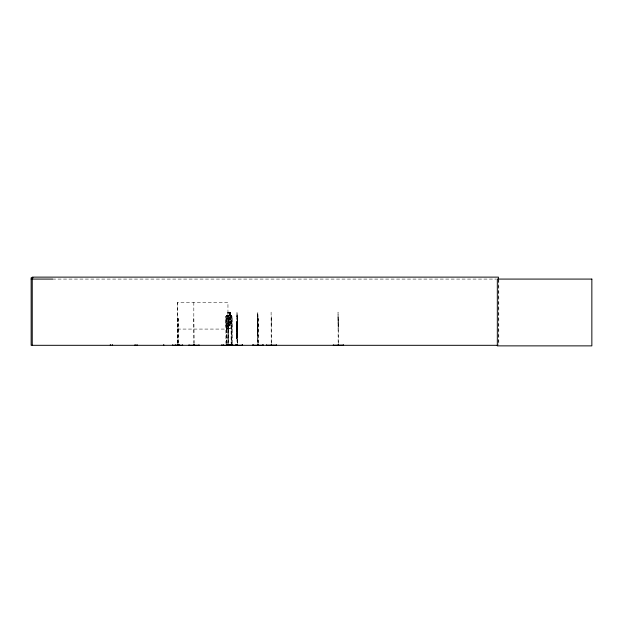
<?xml version="1.0" encoding="UTF-8"?>
<svg xmlns="http://www.w3.org/2000/svg" width="623" height="623" viewBox="0 0 623 623"><rect width="100%" height="100%" fill="white"/><g stroke="black" fill="none" stroke-linecap="round" stroke-linejoin="round"><path stroke-width="0.47" stroke-dasharray="3.12 2.34" d="M236.966 326.974L237.005 323.999M257.712 324.342L257.618 323.789L257.556 327.044L257.501 323.773L257.618 332.721L257.704 331.498M257.813 331.498L257.509 332.721L257.805 323.968M236.779 324.349C236.865 315.596 237.192 326.242 237.098 323.968M236.888 324.349L236.911 321.063L236.795 333.18L236.849 330.112M236.966 334.208L236.911 332.783M237.083 315.425L237.098 316.959M237.083 328.687L237.106 325.401M257.486 322.745L257.509 319.459L257.813 322.745M257.603 331.584L257.618 331.187M257.595 322.745L257.712 319.077L257.681 325.401M257.813 325.401L257.797 328.687L257.673 322.745L257.782 325.377M257.813 316.554L257.805 316.959M236.763 335.571L236.787 332.939L236.795 338.857L236.935 322.769L237.036 328.687M237.207 316.959L237.036 315.534M257.922 316.959L257.611 316.601L257.72 343.405L257.829 316.655M236.911 325.782L236.67 326.771M236.849 328.64L236.911 325.447M237.122 324.186L237.199 316.562L237.036 337.604M257.556 328.508L257.821 331.545M236.787 326.802L236.795 325.595L236.81 326.802M237.013 316.648L237.036 315.425M257.611 316.648L257.906 315.425M257.642 315.534L257.86 312.139L257.922 316.632M236.935 316.632L237.044 312.139M237.067 333.11L236.802 334.208M257.922 324.357L257.922 323.968M237.098 316.624L237.199 324.365L237.215 323.968M236.888 333.157L236.787 325.393L236.787 325.782M231.382 328.578L231.935 316.601L231.904 345.313M228.773 324.007L228.773 324.295M257.517 331.584L257.486 322.73M230.884 328.578L231.515 325.401M230.931 328.687L231.67 325.416L231.67 316.585L231.585 343.405M231.024 328.687L231.67 325.416M227.862 315.534L226.92 316.632L226.92 322.769L228.314 328.687L227.777 325.416L230.455 325.401L231.117 322.769L230.455 312.248M230.448 325.401L231.117 322.769M229.622 325.401L230.572 322.769L230.572 316.632L229.622 315.534L229.622 312.248M227.862 322.769L230.455 322.769L230.448 316.632L227.839 316.632L228.322 315.425L228.002 343.405L227.948 302.365L177.516 302.365L177.516 343.39M228.002 316.632L228.423 315.425M227.847 316.632L228.283 315.425L229.28 315.425M225.97 316.648L226.601 315.425M229.194 325.401L228.524 322.769L228.524 316.632L229.225 315.534M228.524 316.632L229.194 315.534M52.558 279.081L496.352 279.081M230.603 315.425L230.603 312.139L227.8 312.139L227.839 328.687M236.974 312.139L237.145 315.534M271.106 312.139L271.215 343.405M227.862 312.248L230.557 312.248M227.886 315.425L226.484 315.425L225.884 316.601L225.939 343.405M229.692 315.425L231.507 315.425M226.538 315.534L231.483 315.534M338.048 316.585L338.196 324.365M177.438 318.594L178.482 318.594L178.482 343.39M193.815 318.594L194.166 343.39M225.939 318.594L226.741 318.594L226.741 345.313M227.091 318.594L228.688 318.594L228.688 343.405M237.013 318.594L237.565 318.594L237.565 343.405M257.72 318.594L258.272 318.594L258.257 343.405M271.215 318.594L271.566 345.313M338.157 318.594L338.507 345.313M236.872 322.309L236.81 335.587M226.585 328.687L225.884 325.416L225.908 316.601M231.935 325.416L231.515 328.687L226.468 328.687M226.538 328.578L231.483 328.578M338.157 328.687L338.048 312.139L338.157 343.405M177.516 329.076L227.948 329.076M257.509 332.612L257.782 331.514L257.673 332.612M257.743 336.007L257.564 332.612M236.904 338.857L236.67 335.571M231.078 316.624L229.996 319.638L229.295 316.655L228.867 316.624L229.708 320.401L228.898 324.357L229.973 321.102L230.689 324.272L231.117 324.295L230.253 320.378L231.094 316.749L230.448 315.534M230.915 315.425L231.608 316.632M230.884 315.534L231.515 316.632M228.563 322.769L229.225 325.401M225.97 325.401L226.492 328.687M227.847 325.401L228.368 328.687L228.002 325.401M237.215 316.624L237.215 343.405L237.106 316.585M257.782 316.632L257.79 312.139M498.805 280.039L498.805 345.313M498.423 279.081L498.423 345.313M271.254 316.562L271.254 324.365M258.086 318.594L258.086 345.313M257.93 316.585L257.922 343.405M237.355 318.594L237.379 345.313M237.013 316.601L237.013 343.405M232.27 343.405L232.27 318.594L231.102 318.594L231.102 343.405M231.39 318.594L231.39 343.405M230.588 312.139L230.557 315.534M229.778 312.139L229.716 315.534M229.622 316.632L229.622 322.769M229.443 312.801L229.443 313.891M229.326 312.248L229.326 315.534M229.28 312.139L229.194 328.687M229.147 312.139L229.147 315.425M228.322 318.594L228.368 343.405M227.2 318.594L227.091 343.39M226.461 318.594L226.461 343.405M226.219 318.594L226.219 343.405M226.063 316.648L226.063 325.401M193.823 302.365L193.815 343.39M178.373 318.594L178.373 343.39M177.796 318.594L177.789 343.39M177.446 302.365L177.438 343.39M257.922 325.401L257.634 328.687L257.93 325.416M237.106 333.103L236.974 334.317L237.106 333.141M230.237 312.801L228.174 312.801L228.174 313.891L230.237 313.891L230.237 312.801M231.888 316.648L231.406 315.425L231.881 316.648M231.787 316.648L231.382 315.534L231.779 316.648"/><path stroke-width="0.93" d="M232.161 345.29L232.177 344.76M242.176 345.29L242.191 344.76M262.883 345.29L262.898 344.76M223.493 345.228L223.532 344.76M221.617 345.313L242.417 345.313L242.402 344.76M178.614 345.243L178.583 344.62M221.858 345.243L221.897 344.807L221.936 345.313M230.019 345.243L230.058 344.807M175.717 345.243L175.779 344.807L175.85 345.313M178.965 345.243L179.035 344.807M33.097 277.827L31.15 277.827L31.15 345.313L497.45 345.313M31.15 279.081L52.519 279.081M276.402 345.173L266.379 345.243L266.379 344.76M343.343 345.173L333.328 345.29L333.328 344.76M229.809 345.228L229.723 344.76M226.959 345.243L226.99 344.62M235.992 345.243L235.953 344.807M227.8 345.228L227.753 344.76M236.942 345.243L237.028 344.62M227.605 345.228L227.566 344.76M253.094 345.243L253.094 344.76M232.387 345.243L232.387 344.76M498.423 279.081L498.423 277.126L32.248 277.126L32.248 345.313M343.343 344.76L343.343 345.313M338.507 344.62L338.507 345.313M338.157 344.62L338.157 345.313M276.402 344.76L276.402 345.313M271.566 344.62L271.566 345.313M271.215 344.62L271.215 345.313M263.108 344.76L263.124 345.313L252.868 345.29L252.883 344.76M258.249 344.62L258.249 345.313M258.086 344.62L258.086 345.313M257.906 344.62L257.906 345.313M257.743 344.62L257.743 345.313M237.542 344.62L237.542 345.313M237.379 344.62L237.379 345.313M237.199 344.62L237.199 345.313M236.74 344.76L236.74 345.313M235.907 344.76L235.907 345.313M232.706 344.76L232.706 345.313M231.865 344.62L231.865 345.313M231.546 344.62L231.546 345.313M231.328 344.62L231.328 345.313M231.04 344.62L231.04 345.313M230.097 344.76L230.097 345.313M228.727 344.62L228.727 345.313M228.407 344.62L228.407 345.313M227.107 344.62L227.107 345.313M226.803 344.62L226.803 345.313M226.523 344.62L226.476 345.313M199.002 344.76L199.01 345.313L188.979 345.29L188.987 344.76M194.174 344.62L194.166 345.313M193.831 344.62L193.815 345.313M182.625 344.76L182.632 345.313L172.602 345.29L172.61 344.76M179.097 344.76L179.097 345.313M178.466 344.62L178.466 345.313M177.796 344.62L177.789 345.313M177.454 344.62L177.438 345.313M163.756 344.48L163.756 345.313M137.037 344.48L137.037 345.313M135.09 344.48L135.09 345.313M112.272 344.48L112.272 345.313M110.318 344.48L110.318 345.313M591.85 279.081L497.325 279.081L497.325 345.874L591.85 345.874L591.85 279.081"/></g></svg>
